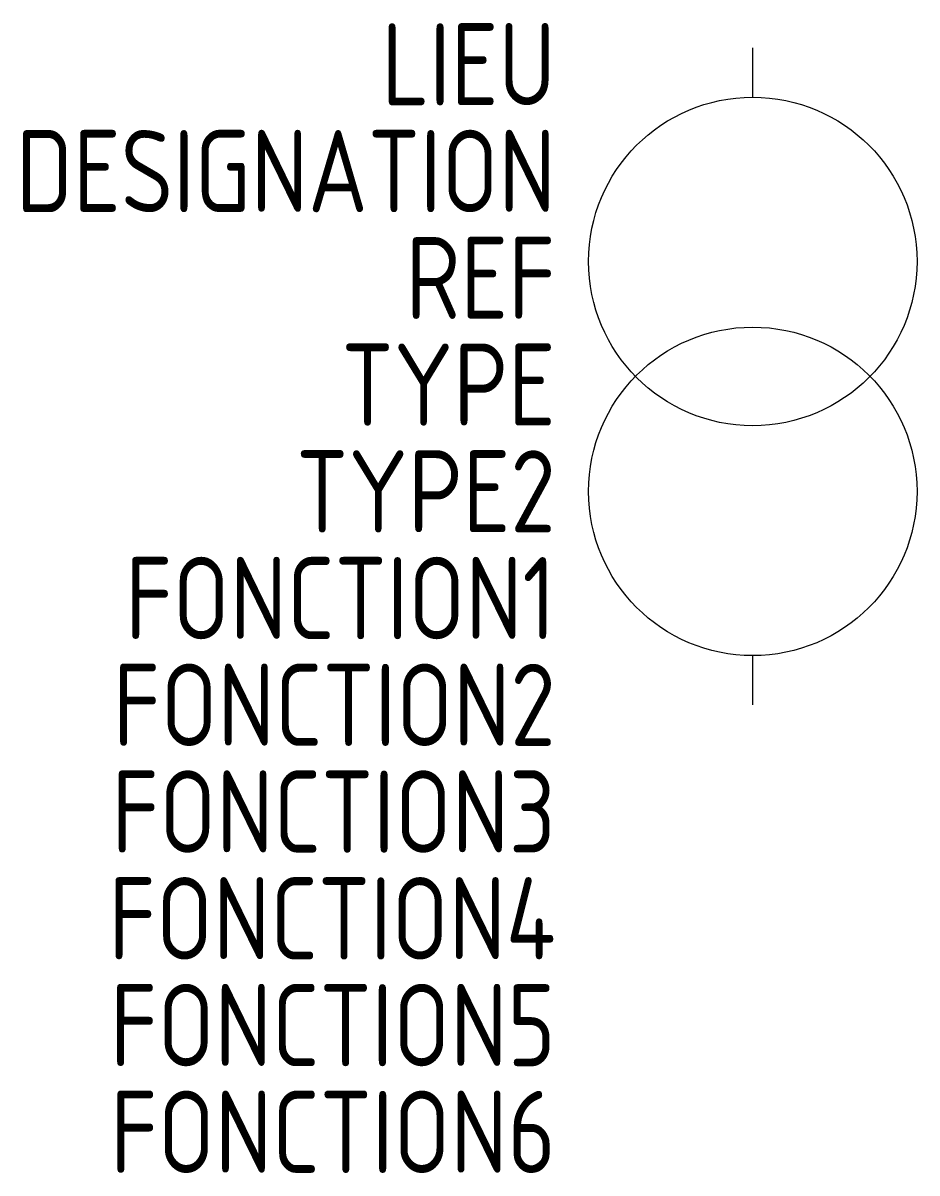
# Model space of a CAD drawing. Header units: millimetres. Extents: x -22.2 to 5, y -34.2 to 0.8.
import ezdxf
from ezdxf.enums import TextEntityAlignment as Align

# ---------------------------------------------------------------- set-up
doc = ezdxf.new("R2010")
doc.units = ezdxf.units.MM
doc.layers.add('SYMB_TXT_NOM', color=3, linetype='Continuous')
doc.layers.add('SYMBOLE', color=3, linetype='Continuous')
doc.styles.add('NET2_5', font='isocp.shx', dxfattribs={"width": 0.9, "height": 2.5})

msp = doc.modelspace()

# ---------------------------------------------------------------- linework, layer by layer
at = {"layer": 'SYMBOLE'}
for p, q in [((0, -1.5), (0, 0)), ((0, -20), (0, -18.5))]:
    msp.add_line(p, q, dxfattribs=at)
for centre in [(0, -6.5), (0, -13.5)]:
    msp.add_circle(centre, 5, dxfattribs=at)

# ---------------------------------------------------------------- texts
at = {"layer": 'SYMB_TXT_NOM', "style": 'NET2_5', "width": 0.9, "flags": 8}
for tag, text, p in [('LIEU', '', (-6, -0.5)), ('DESIGNATION', 'T?', (-6, -3.75)), ('REF', '', (-6, -7)), ('TYPE', '', (-6, -10.25)), ('TYPE2', '', (-6, -13.5)), ('FONCTION1', '', (-6, -16.75)), ('FONCTION2', '', (-6, -20)), ('FONCTION3', '', (-6, -23.25)), ('FONCTION4', '', (-6, -26.5)), ('FONCTION5', '', (-6, -29.75)), ('FONCTION6', '', (-6, -33))]:
    msp.add_attdef(tag, text=text, height=2.5, dxfattribs=at).set_placement(p, align=Align.MIDDLE_RIGHT)

doc.saveas('drawing.dxf')
